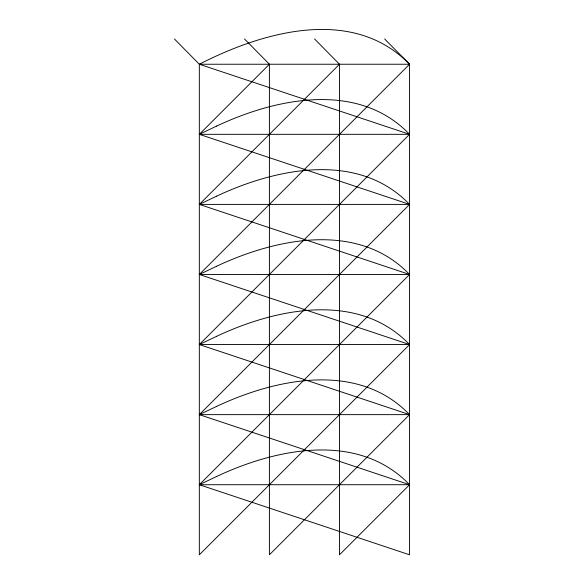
<?xml version="1.0" encoding="UTF-8"?>
<svg xmlns="http://www.w3.org/2000/svg" width="584" height="584" viewBox="0 0 584 584"><rect width="100%" height="100%" fill="white"/><g stroke="black" fill="none" stroke-linecap="round" stroke-linejoin="round"><path stroke-width="0.88" d="M244.513 38.997L269.406 64.24L199.327 134.32L409.566 204.4L199.327 414.64L409.566 484.72L339.486 554.8L339.486 64.24L314.594 38.997M339.486 64.24L199.327 204.4L409.566 274.48L199.327 484.72L409.566 554.8L409.566 64.24L384.674 38.997M269.406 64.24L269.406 554.8L409.566 414.64L199.327 344.56L409.566 134.32L199.327 64.24C262.544 31.806 352.634 5.679 409.566 64.24L199.327 274.48L409.566 344.56L199.327 554.8L199.327 64.24L174.433 38.997M199.327 64.24L409.566 64.24M216.569 126.108L199.327 134.32L409.566 134.32C358.269 80.877 276.144 98.061 216.569 126.108M216.569 196.188L199.327 204.4L409.566 204.4C358.269 150.957 276.144 168.141 216.569 196.188M216.569 266.267L199.327 274.48L409.566 274.48C358.269 221.037 276.144 238.221 216.569 266.267M216.569 336.347L199.327 344.56L409.566 344.56C358.269 291.117 276.144 308.301 216.569 336.347M216.569 406.428L199.327 414.64L409.566 414.64C358.269 361.197 276.144 378.381 216.569 406.428M216.569 476.507L199.327 484.72L409.566 484.72C358.269 431.277 276.144 448.461 216.569 476.507"/></g></svg>
